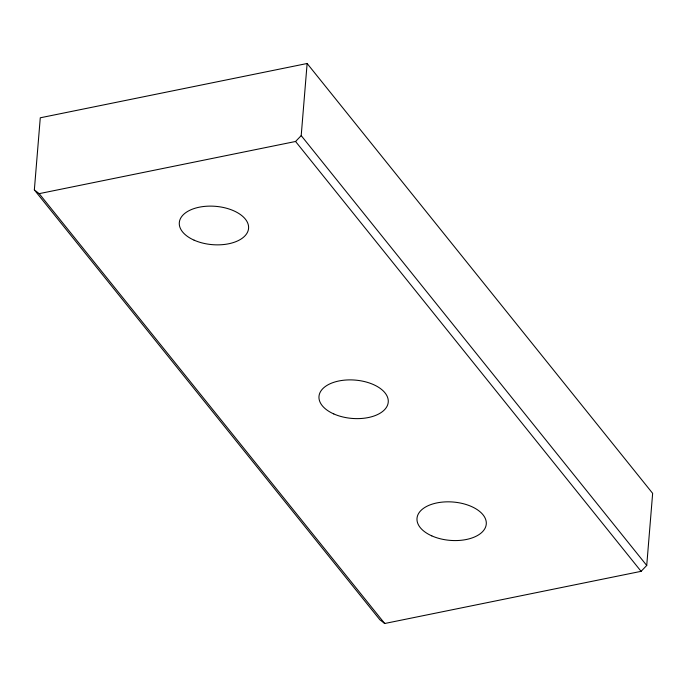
<?xml version="1.0" encoding="UTF-8"?>
<svg xmlns="http://www.w3.org/2000/svg" width="687" height="687" viewBox="0 0 687 687"><rect width="100%" height="100%" fill="white"/><g stroke="black" fill="none" stroke-linecap="round" stroke-linejoin="round"><path stroke-width="1.03" d="M34.35 189.904L40.275 117.795L307.132 63.496L652.65 493.352L646.725 565.461L641.091 571.335L384.703 623.504L379.868 619.76L34.35 189.904L39.185 193.648L384.703 623.504M39.185 193.648L295.573 141.479L301.207 135.614L307.132 63.496M301.207 135.614L646.725 565.461M295.573 141.479L641.091 571.335M431.797 535.877A34.745 19.227 4.7 0 0 486.181 524.816A34.745 19.227 4.7 0 0 436.932 502.91A34.745 19.227 4.7 0 0 431.797 535.877M333.779 413.935A34.745 19.227 4.7 0 0 388.155 402.874A34.745 19.227 4.7 0 0 338.914 380.967A34.745 19.227 4.7 0 0 333.779 413.935M194.103 240.167A34.745 19.227 4.7 0 0 248.479 229.106A34.745 19.227 4.7 0 0 199.239 207.199A34.745 19.227 4.7 0 0 194.103 240.167"/></g></svg>
